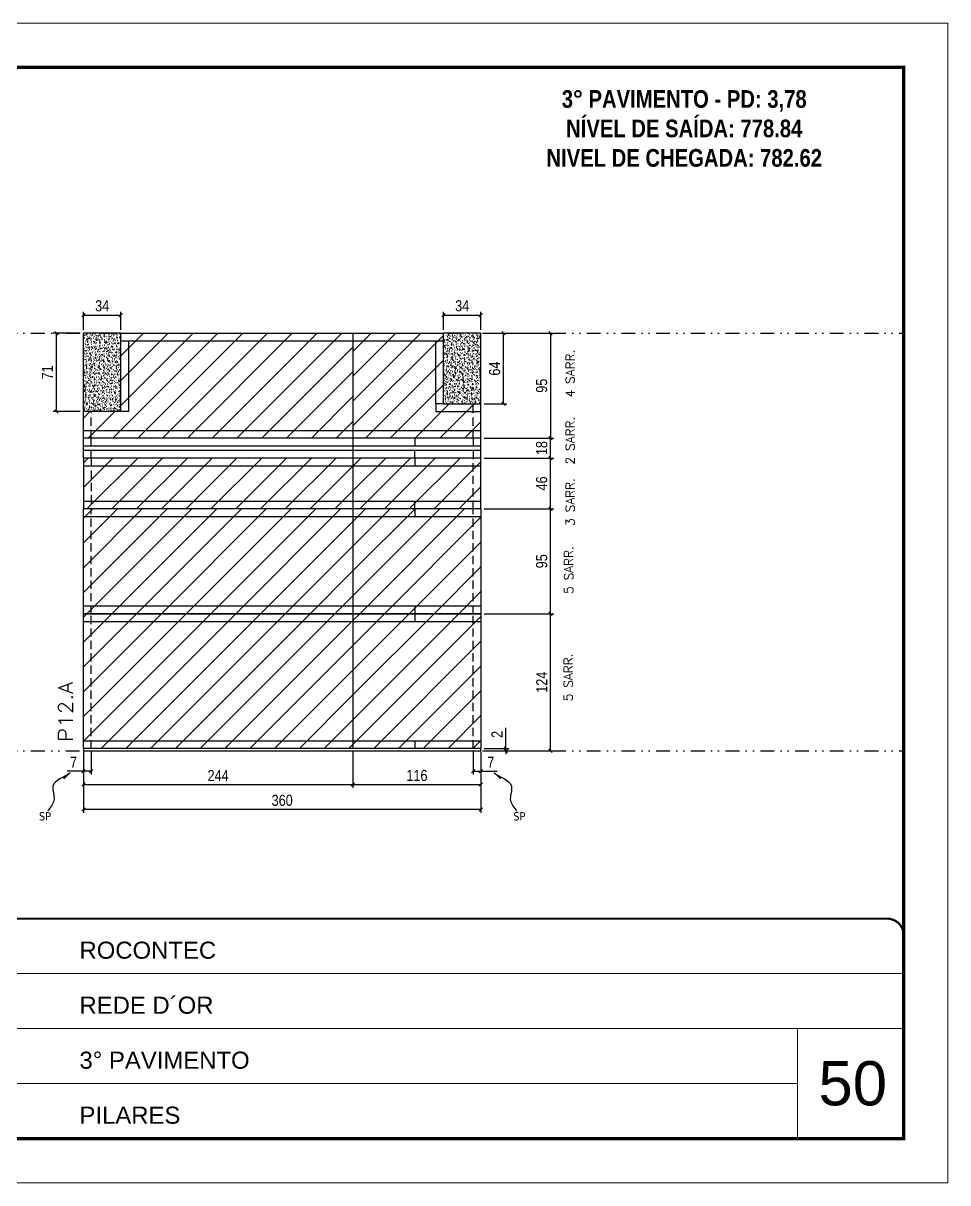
# Model space of a CAD drawing. Extents: x 2949 to 9203, y -16089 to 12527.
# Drawn here: x 5195 to 6033, y -2306 to -1256 of the extents above; entities that cross this region are included whole.
import ezdxf

# ---------------------------------------------------------------- set-up
doc = ezdxf.new("R2010")
doc.units = 0
for name, pattern in [('CONTINUO', [0]), ('DASHED', [0.75, 0.5, -0.25]), ('DIVIDE2', [0.625, 0.25, -0.125, 0, -0.125, 0, -0.125]), ('HIDDEN', [0.375, 0.25, -0.125])]:
    doc.linetypes.add(name, pattern=pattern)
for name, color, linetype, lineweight in [('CARIMBO', 255, 'Continuous', 9), ('Folhas', 255, 'Continuous', 9), ('Hachura', 251, 'Continuous', 9), ('SARRAFO DE PRESSAO', 251, 'DASHED', 9), ('Texto Seção', 7, 'Continuous', 15)]:
    doc.layers.add(name, color=color, linetype=linetype, lineweight=lineweight)
for name, color, linetype in [('COTA', 241, 'Continuous'), ('NOMENCLATURA', 7, 'Continuous'), ('Nível', 160, 'Continuous'), ('Painéis', 200, 'Continuous'), ('SARR_2.2x7', 40, 'Continuous'), ('Sarrafo de Pressão', 42, 'HIDDEN'), ('texto', 7, 'Continuous')]:
    doc.layers.add(name, color=color, linetype=linetype)
doc.styles.add('ARIAL', font='arial.ttf')
doc.styles.add('COTA TECNICA', font='techl___.ttf', dxfattribs={"height": 10})
doc.styles.add('COTA TECNICA-50', font='techl___.ttf', dxfattribs={"height": 10})
doc.styles.add('REGUA-120', font='ROMANS.shx', dxfattribs={"height": 15})
doc.styles.add('ROMANC', font='techb___.ttf', dxfattribs={"height": 2.5})
doc.styles.add('ROMANS', font='romans.shx')
doc.styles.get("Standard").update_dxf_attribs({"font": 'arial.ttf'})
doc.dimstyles.new('COTA PAINEL-50', dxfattribs={"dimtxt": 10, "dimasz": 3, "dimexe": 3, "dimexo": 3, "dimgap": 3, "dimtad": 1, "dimdec": 1, "dimzin": 12, "dimdsep": 46, "dimtxsty": 'COTA TECNICA-50', "dimblk1": 'OBLIQUE', "dimblk2": 'OBLIQUE', "dimsah": 1, "dimcen": 0.9, "dimclrd": 4, "dimclre": 4, "dimclrt": 240, "dimadec": 1, "dimazin": 3, "dimtfac": 1, "dimtdec": 1, "dimtmove": 0, "dimatfit": 3, "dimfxl": 1, "dimtolj": 1, "dimtzin": 12, "dimarcsym": 0})
doc.dimstyles.new('PAINEL', dxfattribs={"dimtxt": 10, "dimasz": 3, "dimexe": 3, "dimexo": 3, "dimgap": 3, "dimtad": 1, "dimdec": 1, "dimzin": 12, "dimdsep": 46, "dimtxsty": 'COTA TECNICA', "dimblk1": 'OBLIQUE', "dimblk2": 'OBLIQUE', "dimsah": 1, "dimcen": 0.9, "dimclrd": 4, "dimclre": 4, "dimclrt": 240, "dimadec": 1, "dimazin": 3, "dimtfac": 1, "dimtdec": 1, "dimtmove": 0, "dimatfit": 3, "dimfxl": 1, "dimtolj": 1, "dimtzin": 12, "dimarcsym": 0})
doc.dimstyles.get("Standard").update_dxf_attribs({"dimtxt": 0.18, "dimasz": 0.18, "dimexe": 0.18, "dimexo": 0.0625, "dimgap": 0.09, "dimtad": 0, "dimtih": 1, "dimtoh": 1, "dimdec": 4, "dimzin": 0, "dimdsep": 46, "dimtxsty": 'Standard', "dimcen": 0.09, "dimadec": 0, "dimazin": 0, "dimtfac": 1, "dimtdec": 4, "dimtofl": 0, "dimtmove": 0, "dimatfit": 3, "dimfxl": 1, "dimtolj": 1, "dimtzin": 0, "dimarcsym": 0})
pattern_1 = [(45, (-129241.967, -35347.797), (-11.2253202, 11.2253202), [])]
pattern_2 = [(50, (-127284.1423, -35315.7967), (5.46554007, -0.47817257), [0.5715, -6.2865]), (355, (-127284.1423, -35315.7967), (-1.05730264, 5.73170536), [0.4572, -5.02921753]), (100.4514447, (-127283.687, -35315.8366), (4.40823741, 5.25353256), [0.48570026, -5.34270734]), (46.1842, (-127284.142, -35314.273), (8.13237123, -1.26126984), [0.85725, -9.42975]), (96.6355576, (-127283.465, -35314.378), (7.122124, 7.42278374), [0.7285507, -8.01406824]), (351.184151, (-127284.142, -35314.273), (7.122124, 7.42278374), [0.685799, -7.54379196]), (21, (-127283.3803, -35314.6537), (4.54843174, -3.06795595), [0.5715, -6.2865]), (326, (-127283.3803, -35314.6537), (1.85406085, 5.52563898), [0.4572, -5.0292]), (71.451445, (-127283.0013, -35314.9094), (6.40249258, 2.45768307), [0.48570026, -5.34269813]), (37.5, (-127284.1423, -35315.7967), (0.092658098, 2.536651166), [0, -4.96824, 0, -5.1054, 0, -5.04825]), (7.5, (-127284.1423, -35315.7967), (2.004589875, 3.005417245), [0, -2.91084, 0, -4.85394, 0, -1.92405]), (327.5, (-127285.8416, -35315.7967), (4.067717855, -0.17186232), [0, -1.905, 0, -5.9436, 0, -7.8867]), (317.5, (-127286.6036, -35315.7967), (4.44387544, 0.76279473), [0, -2.4765, 0, -3.94716, 0, -5.6007])]
pattern_3 = [(45, (0, 3445.725), (-11.22532, 11.22532), [])]

# ---------------------------------------------------------------- blocks, each defined once
blk = doc.blocks.new('9999999999')
at = {"color": 30, "linetype": 'CONTINUO'}
for p, q in [((98564.6, 34379.6), (99584, 34379.6)), ((98564.6, 34329.8), (99488, 34329.8)), ((99584, 34329.8), (99488, 34329.8)), ((99488, 34329.8), (99488, 34230.2)), ((98564.6, 34280), (99488, 34280))]:
    blk.add_line(p, q, dxfattribs=at)
at = {"color": 30, "linetype": 'CONTINUO', "const_width": 2}
blk.add_lwpolyline([(99584, 34230.2), (99584, 34414.4, 0.414214), (99569, 34429.4), (98229, 34429.4, 0.414214), (98214, 34414.4), (98214, 34245.2, 0.414214), (98229, 34230.2), (99584, 34230.2)], format="xyb", dxfattribs=at)
at = {"layer": 'Folhas'}
blk.add_lwpolyline([(98139, 34190.2), (99624, 34190.2), (99624, 35240.2), (98139, 35240.2)], close=True, dxfattribs=at)
at = {"layer": 'Folhas', "color": 30, "const_width": 3}
blk.add_lwpolyline([(98214, 34230.2), (99584, 34230.2), (99584, 35200.2), (98214, 35200.2)], close=True, dxfattribs=at)
at = {"color": 7, "linetype": 'Continuous', "ltscale": 5, "style": 'ARIAL'}
for s, height, p in [('ROCONTEC', 15.48, (98837.7, 34393.1)), ('REDE D´OR', 15.48, (98837.7, 34343.3)), ('3° PAVIMENTO', 15.483, (98837.7, 34293.5)), ('PILARES', 15.48, (98837.7, 34243.7))]:
    blk.add_text(s, height=height, dxfattribs=at).set_placement(p)
blk = doc.blocks.new('_Oblique')
at = {"color": 0, "linetype": 'ByBlock', "lineweight": -2}
blk.add_line((-0.5, -0.5), (0.5, 0.5), dxfattribs=at)
blk = doc.blocks.new('*D1500')
at = {"layer": 'COTA', "color": 4, "lineweight": -2, "transparency": 16777216}
for p, q in [((5249.8, -1915.9), (5249.8, -1971.1)), ((5609.8, -1915.9), (5609.8, -1971.1)), ((5609.8, -1968.1), (5249.8, -1968.1))]:
    blk.add_line(p, q, dxfattribs=at)
at = {"layer": 'Defpoints', "color": 0, "transparency": 16777216}
for p in [(5249.8, -1912.9), (5609.8, -1912.9), (5249.8, -1968.1)]:
    blk.add_point(p, dxfattribs=at)
at = {"layer": 'COTA', "color": 4, "lineweight": -2, "transparency": 16777216, "xscale": 3, "yscale": 3, "zscale": 3, "rotation": 180}
blk.add_blockref('_Oblique', (5249.8, -1968.1), dxfattribs=at)
at = {"layer": 'COTA', "color": 4, "lineweight": -2, "transparency": 16777216, "xscale": 3, "yscale": 3, "zscale": 3}
blk.add_blockref('_Oblique', (5609.8, -1968.1), dxfattribs=at)
at = {"layer": 'COTA', "color": 240, "transparency": 16777216, "insert": (5429.8, -1959.9), "char_height": 10, "attachment_point": 5, "style": 'COTA TECNICA'}
blk.add_mtext('\\A1;360', dxfattribs=at)
blk = doc.blocks.new('*D1501')
at = {"layer": 'COTA', "color": 4, "lineweight": -2, "transparency": 16777216}
for p, q in [((5602.8, -1915.9), (5602.8, -1936.4)), ((5609.8, -1917.9), (5609.8, -1936.4)), ((5602.8, -1933.4), (5609.8, -1933.4)), ((5609.8, -1933.4), (5624.5, -1933.4))]:
    blk.add_line(p, q, dxfattribs=at)
at = {"layer": 'Defpoints', "color": 0, "transparency": 16777216}
for p in [(5602.8, -1912.9), (5609.8, -1914.9), (5609.8, -1933.4)]:
    blk.add_point(p, dxfattribs=at)
at = {"layer": 'COTA', "color": 4, "lineweight": -2, "transparency": 16777216, "xscale": 3, "yscale": 3, "zscale": 3, "rotation": 180}
blk.add_blockref('_Oblique', (5602.8, -1933.4), dxfattribs=at)
at = {"layer": 'COTA', "color": 4, "lineweight": -2, "transparency": 16777216, "xscale": 3, "yscale": 3, "zscale": 3}
blk.add_blockref('_Oblique', (5609.8, -1933.4), dxfattribs=at)
at = {"layer": 'COTA', "color": 240, "transparency": 16777216, "insert": (5618.7, -1925.3), "char_height": 10, "attachment_point": 5, "style": 'COTA TECNICA-50'}
blk.add_mtext('\\A1;7', dxfattribs=at)
blk = doc.blocks.new('*D1502')
at = {"layer": 'COTA', "color": 4, "lineweight": -2, "transparency": 16777216}
for p, q in [((5249.8, -1917.9), (5249.8, -1936.4)), ((5256.8, -1915.9), (5256.8, -1936.4)), ((5249.8, -1933.4), (5235.1, -1933.4)), ((5256.8, -1933.4), (5249.8, -1933.4))]:
    blk.add_line(p, q, dxfattribs=at)
at = {"layer": 'Defpoints', "color": 0, "transparency": 16777216}
for p in [(5249.8, -1914.9), (5256.8, -1912.9), (5249.8, -1933.4)]:
    blk.add_point(p, dxfattribs=at)
at = {"layer": 'COTA', "color": 4, "lineweight": -2, "transparency": 16777216, "xscale": 3, "yscale": 3, "zscale": 3, "rotation": 180}
blk.add_blockref('_Oblique', (5249.8, -1933.4), dxfattribs=at)
at = {"layer": 'COTA', "color": 4, "lineweight": -2, "transparency": 16777216, "xscale": 3, "yscale": 3, "zscale": 3}
blk.add_blockref('_Oblique', (5256.8, -1933.4), dxfattribs=at)
at = {"layer": 'COTA', "color": 240, "transparency": 16777216, "insert": (5240.9, -1925.3), "char_height": 10, "attachment_point": 5, "style": 'COTA TECNICA-50'}
blk.add_mtext('\\A1;7', dxfattribs=at)
blk = doc.blocks.new('*D1503')
at = {"layer": 'COTA', "color": 4, "lineweight": -2, "transparency": 16777216}
for p, q in [((5612.8, -1790.9), (5675.9, -1790.9)), ((5672.9, -1914.9), (5672.9, -1790.9)), ((5612.8, -1914.9), (5675.9, -1914.9))]:
    blk.add_line(p, q, dxfattribs=at)
at = {"layer": 'Defpoints', "color": 0, "transparency": 16777216}
for p in [(5609.8, -1790.9), (5672.9, -1790.9), (5609.8, -1914.9)]:
    blk.add_point(p, dxfattribs=at)
at = {"layer": 'COTA', "color": 4, "lineweight": -2, "transparency": 16777216, "xscale": 3, "yscale": 3, "zscale": 3}
for p, rotation in [((5672.9, -1790.9), 90), ((5672.9, -1914.9), 270)]:
    blk.add_blockref('_Oblique', p, dxfattribs=dict(at, rotation=rotation))
at = {"layer": 'COTA', "color": 240, "transparency": 16777216, "insert": (5664.8, -1852.9), "char_height": 10, "attachment_point": 5, "rotation": 90, "style": 'COTA TECNICA-50'}
blk.add_mtext('\\A1;124', dxfattribs=at)
blk = doc.blocks.new('*D1504')
at = {"layer": 'COTA', "color": 4, "lineweight": -2, "transparency": 16777216}
for p, q in [((5632.3, -1912.9), (5632.3, -1894.1)), ((5612.8, -1912.9), (5635.3, -1912.9)), ((5612.8, -1914.9), (5635.3, -1914.9)), ((5632.3, -1914.9), (5632.3, -1912.9)), ((5632.3, -1914.9), (5632.3, -1917.9))]:
    blk.add_line(p, q, dxfattribs=at)
at = {"layer": 'Defpoints', "color": 0, "transparency": 16777216}
for p in [(5609.8, -1912.9), (5609.8, -1914.9), (5632.3, -1914.9)]:
    blk.add_point(p, dxfattribs=at)
at = {"layer": 'COTA', "color": 4, "lineweight": -2, "transparency": 16777216, "xscale": 3, "yscale": 3, "zscale": 3}
for p, rotation in [((5632.3, -1912.9), 270), ((5632.3, -1914.9), 90)]:
    blk.add_blockref('_Oblique', p, dxfattribs=dict(at, rotation=rotation))
at = {"layer": 'COTA', "color": 240, "transparency": 16777216, "insert": (5624.3, -1900.1), "char_height": 10, "attachment_point": 5, "rotation": 90, "style": 'COTA TECNICA-50'}
blk.add_mtext('\\A1;2', dxfattribs=at)
blk = doc.blocks.new('*D1505')
at = {"layer": 'COTA', "color": 4, "linetype": 'ByBlock', "lineweight": -2, "transparency": 16777216}
for p, q in [((5612.8, -1695.9), (5675.9, -1695.9)), ((5672.9, -1790.9), (5672.9, -1695.9)), ((5612.8, -1790.9), (5675.9, -1790.9))]:
    blk.add_line(p, q, dxfattribs=at)
at = {"layer": 'Defpoints', "color": 0, "linetype": 'ByBlock', "transparency": 16777216}
for p in [(5609.8, -1695.9), (5672.9, -1695.9), (5609.8, -1790.9)]:
    blk.add_point(p, dxfattribs=at)
at = {"layer": 'COTA', "color": 4, "linetype": 'ByBlock', "lineweight": -2, "transparency": 16777216, "xscale": 3, "yscale": 3, "zscale": 3}
for p, rotation in [((5672.9, -1695.9), 90), ((5672.9, -1790.9), 270)]:
    blk.add_blockref('_Oblique', p, dxfattribs=dict(at, rotation=rotation))
at = {"layer": 'COTA', "color": 240, "linetype": 'ByBlock', "transparency": 16777216, "insert": (5664.8, -1743.4), "char_height": 10, "attachment_point": 5, "rotation": 90, "style": 'COTA TECNICA'}
blk.add_mtext('\\A1;95', dxfattribs=at)
blk = doc.blocks.new('*D1506')
at = {"layer": 'COTA', "color": 4, "linetype": 'ByBlock', "lineweight": -2, "transparency": 16777216}
for p, q in [((5612.8, -1536.9), (5675.9, -1536.9)), ((5672.9, -1536.9), (5672.9, -1631.9)), ((5612.8, -1631.9), (5675.9, -1631.9))]:
    blk.add_line(p, q, dxfattribs=at)
at = {"layer": 'Defpoints', "color": 0, "linetype": 'ByBlock', "transparency": 16777216}
for p in [(5609.8, -1536.9), (5609.8, -1631.9), (5672.9, -1631.9)]:
    blk.add_point(p, dxfattribs=at)
at = {"layer": 'COTA', "color": 4, "linetype": 'ByBlock', "lineweight": -2, "transparency": 16777216, "xscale": 3, "yscale": 3, "zscale": 3}
for p, rotation in [((5672.9, -1536.9), 90), ((5672.9, -1631.9), 270)]:
    blk.add_blockref('_Oblique', p, dxfattribs=dict(at, rotation=rotation))
at = {"layer": 'COTA', "color": 240, "linetype": 'ByBlock', "transparency": 16777216, "insert": (5664.8, -1584.4), "char_height": 10, "attachment_point": 5, "rotation": 90, "style": 'COTA TECNICA'}
blk.add_mtext('\\A1;95', dxfattribs=at)
blk = doc.blocks.new('*D1508')
at = {"layer": 'COTA', "color": 4, "linetype": 'ByBlock', "lineweight": -2, "transparency": 16777216}
for p, q in [((5246.8, -1536.9), (5222.3, -1536.9)), ((5225.3, -1607.9), (5225.3, -1536.9)), ((5246.8, -1607.9), (5222.3, -1607.9))]:
    blk.add_line(p, q, dxfattribs=at)
at = {"layer": 'Defpoints', "color": 0, "linetype": 'ByBlock', "transparency": 16777216}
for p in [(5225.3, -1536.9), (5249.8, -1536.9), (5249.8, -1607.9)]:
    blk.add_point(p, dxfattribs=at)
at = {"layer": 'COTA', "color": 4, "linetype": 'ByBlock', "lineweight": -2, "transparency": 16777216, "xscale": 3, "yscale": 3, "zscale": 3}
for p, rotation in [((5225.3, -1536.9), 90), ((5225.3, -1607.9), 270)]:
    blk.add_blockref('_Oblique', p, dxfattribs=dict(at, rotation=rotation))
at = {"layer": 'COTA', "color": 240, "linetype": 'ByBlock', "transparency": 16777216, "insert": (5217.2, -1572.4), "char_height": 10, "attachment_point": 5, "rotation": 90, "style": 'COTA TECNICA'}
blk.add_mtext('\\A1;71', dxfattribs=at)
blk = doc.blocks.new('*D1507')
at = {"layer": 'COTA', "color": 4, "linetype": 'ByBlock', "lineweight": -2, "transparency": 16777216}
for p, q in [((5612.8, -1536.9), (5633.3, -1536.9)), ((5630.3, -1600.9), (5630.3, -1536.9)), ((5612.8, -1600.9), (5633.3, -1600.9))]:
    blk.add_line(p, q, dxfattribs=at)
at = {"layer": 'Defpoints', "color": 0, "linetype": 'ByBlock', "transparency": 16777216}
for p in [(5609.8, -1536.9), (5630.3, -1536.9), (5609.8, -1600.9)]:
    blk.add_point(p, dxfattribs=at)
at = {"layer": 'COTA', "color": 4, "linetype": 'ByBlock', "lineweight": -2, "transparency": 16777216, "xscale": 3, "yscale": 3, "zscale": 3}
for p, rotation in [((5630.3, -1536.9), 90), ((5630.3, -1600.9), 270)]:
    blk.add_blockref('_Oblique', p, dxfattribs=dict(at, rotation=rotation))
at = {"layer": 'COTA', "color": 240, "linetype": 'ByBlock', "transparency": 16777216, "insert": (5622.2, -1568.9), "char_height": 10, "attachment_point": 5, "rotation": 90, "style": 'COTA TECNICA'}
blk.add_mtext('\\A1;64', dxfattribs=at)
blk = doc.blocks.new('*D1498')
at = {"layer": 'COTA', "color": 4, "linetype": 'ByBlock', "lineweight": -2, "transparency": 16777216}
for p, q in [((5249.8, -1915.9), (5249.8, -1948.5)), ((5493.8, -1915.9), (5493.8, -1948.5)), ((5249.8, -1945.5), (5493.8, -1945.5))]:
    blk.add_line(p, q, dxfattribs=at)
at = {"layer": 'Defpoints', "color": 0, "linetype": 'ByBlock', "transparency": 16777216}
for p in [(5249.8, -1912.9), (5493.8, -1912.9), (5493.8, -1945.5)]:
    blk.add_point(p, dxfattribs=at)
at = {"layer": 'COTA', "color": 4, "linetype": 'ByBlock', "lineweight": -2, "transparency": 16777216, "xscale": 3, "yscale": 3, "zscale": 3, "rotation": 180}
blk.add_blockref('_Oblique', (5249.8, -1945.5), dxfattribs=at)
at = {"layer": 'COTA', "color": 4, "linetype": 'ByBlock', "lineweight": -2, "transparency": 16777216, "xscale": 3, "yscale": 3, "zscale": 3}
blk.add_blockref('_Oblique', (5493.8, -1945.5), dxfattribs=at)
at = {"layer": 'COTA', "color": 240, "linetype": 'ByBlock', "transparency": 16777216, "insert": (5371.8, -1937.4), "char_height": 10, "attachment_point": 5, "style": 'COTA TECNICA'}
blk.add_mtext('\\A1;244', dxfattribs=at)
blk = doc.blocks.new('*D1499')
at = {"layer": 'COTA', "color": 4, "linetype": 'ByBlock', "lineweight": -2, "transparency": 16777216}
for p, q in [((5493.8, -1915.9), (5493.8, -1948.5)), ((5609.8, -1917.9), (5609.8, -1948.5)), ((5493.8, -1945.5), (5609.8, -1945.5))]:
    blk.add_line(p, q, dxfattribs=at)
at = {"layer": 'Defpoints', "color": 0, "linetype": 'ByBlock', "transparency": 16777216}
for p in [(5493.8, -1912.9), (5609.8, -1914.9), (5609.8, -1945.5)]:
    blk.add_point(p, dxfattribs=at)
at = {"layer": 'COTA', "color": 4, "linetype": 'ByBlock', "lineweight": -2, "transparency": 16777216, "xscale": 3, "yscale": 3, "zscale": 3, "rotation": 180}
blk.add_blockref('_Oblique', (5493.8, -1945.5), dxfattribs=at)
at = {"layer": 'COTA', "color": 4, "linetype": 'ByBlock', "lineweight": -2, "transparency": 16777216, "xscale": 3, "yscale": 3, "zscale": 3}
blk.add_blockref('_Oblique', (5609.8, -1945.5), dxfattribs=at)
at = {"layer": 'COTA', "color": 240, "linetype": 'ByBlock', "transparency": 16777216, "insert": (5551.8, -1937.4), "char_height": 10, "attachment_point": 5, "style": 'COTA TECNICA'}
blk.add_mtext('\\A1;116', dxfattribs=at)
blk = doc.blocks.new('*D1509')
at = {"layer": 'COTA', "color": 4, "lineweight": -2, "transparency": 16777216}
for p, q in [((5612.8, -1649.9), (5675.9, -1649.9)), ((5672.9, -1695.9), (5672.9, -1649.9)), ((5612.8, -1695.9), (5675.9, -1695.9))]:
    blk.add_line(p, q, dxfattribs=at)
at = {"layer": 'Defpoints', "color": 0, "transparency": 16777216}
for p in [(5609.8, -1649.9), (5672.9, -1649.9), (5609.8, -1695.9)]:
    blk.add_point(p, dxfattribs=at)
at = {"layer": 'COTA', "color": 4, "lineweight": -2, "transparency": 16777216, "xscale": 3, "yscale": 3, "zscale": 3}
for p, rotation in [((5672.9, -1649.9), 90), ((5672.9, -1695.9), 270)]:
    blk.add_blockref('_Oblique', p, dxfattribs=dict(at, rotation=rotation))
at = {"layer": 'COTA', "color": 240, "transparency": 16777216, "insert": (5664.8, -1672.9), "char_height": 10, "attachment_point": 5, "rotation": 90, "style": 'COTA TECNICA'}
blk.add_mtext('\\A1;46', dxfattribs=at)
blk = doc.blocks.new('*D1534')
at = {"layer": 'COTA', "color": 4, "lineweight": -2, "transparency": 16777216}
for p, q in [((5249.8, -1533.9), (5249.8, -1517.4)), ((5249.8, -1520.4), (5283.8, -1520.4)), ((5283.8, -1533.9), (5283.8, -1517.4))]:
    blk.add_line(p, q, dxfattribs=at)
at = {"layer": 'Defpoints', "color": 0, "transparency": 16777216}
for p in [(5283.8, -1520.4), (5249.8, -1536.9), (5283.8, -1536.9)]:
    blk.add_point(p, dxfattribs=at)
at = {"layer": 'COTA', "color": 4, "lineweight": -2, "transparency": 16777216, "xscale": 3, "yscale": 3, "zscale": 3, "rotation": 180}
blk.add_blockref('_Oblique', (5249.8, -1520.4), dxfattribs=at)
at = {"layer": 'COTA', "color": 4, "lineweight": -2, "transparency": 16777216, "xscale": 3, "yscale": 3, "zscale": 3}
blk.add_blockref('_Oblique', (5283.8, -1520.4), dxfattribs=at)
at = {"layer": 'COTA', "color": 240, "transparency": 16777216, "insert": (5266.8, -1512.1), "char_height": 10, "attachment_point": 5, "style": 'COTA TECNICA-50'}
blk.add_mtext('\\A1;34', dxfattribs=at)
blk = doc.blocks.new('*D1535')
at = {"layer": 'COTA', "color": 4, "lineweight": -2, "transparency": 16777216}
for p, q in [((5575.8, -1533.9), (5575.8, -1517.4)), ((5575.8, -1520.4), (5609.8, -1520.4)), ((5609.8, -1533.9), (5609.8, -1517.4))]:
    blk.add_line(p, q, dxfattribs=at)
at = {"layer": 'Defpoints', "color": 0, "transparency": 16777216}
for p in [(5609.8, -1520.4), (5575.8, -1536.9), (5609.8, -1536.9)]:
    blk.add_point(p, dxfattribs=at)
at = {"layer": 'COTA', "color": 4, "lineweight": -2, "transparency": 16777216, "xscale": 3, "yscale": 3, "zscale": 3, "rotation": 180}
blk.add_blockref('_Oblique', (5575.8, -1520.4), dxfattribs=at)
at = {"layer": 'COTA', "color": 4, "lineweight": -2, "transparency": 16777216, "xscale": 3, "yscale": 3, "zscale": 3}
blk.add_blockref('_Oblique', (5609.8, -1520.4), dxfattribs=at)
at = {"layer": 'COTA', "color": 240, "transparency": 16777216, "insert": (5592.8, -1512.1), "char_height": 10, "attachment_point": 5, "style": 'COTA TECNICA-50'}
blk.add_mtext('\\A1;34', dxfattribs=at)
blk = doc.blocks.new('*D2819')
at = {"layer": 'COTA', "color": 4, "lineweight": -2, "transparency": 16777216}
for p, q in [((5612.8, -1631.9), (5675.9, -1631.9)), ((5672.9, -1649.9), (5672.9, -1631.9)), ((5612.8, -1649.9), (5675.9, -1649.9))]:
    blk.add_line(p, q, dxfattribs=at)
at = {"layer": 'Defpoints', "color": 0, "transparency": 16777216}
for p in [(5609.8, -1631.9), (5672.9, -1631.9), (5609.8, -1649.9)]:
    blk.add_point(p, dxfattribs=at)
at = {"layer": 'COTA', "color": 4, "lineweight": -2, "transparency": 16777216, "xscale": 3, "yscale": 3, "zscale": 3}
for p, rotation in [((5672.9, -1631.9), 90), ((5672.9, -1649.9), 270)]:
    blk.add_blockref('_Oblique', p, dxfattribs=dict(at, rotation=rotation))
at = {"layer": 'COTA', "color": 240, "transparency": 16777216, "insert": (5664.8, -1640.9), "char_height": 10, "attachment_point": 5, "rotation": 90, "style": 'COTA TECNICA-50'}
blk.add_mtext('\\A1;18', dxfattribs=at)

msp = doc.modelspace()

# ---------------------------------------------------------------- hatches: boundary and pattern name
at = {"layer": 'COTA', "linetype": 'ByBlock'}
h = msp.add_hatch(dxfattribs=at)
h.set_pattern_fill('AR-CONC', color=256, scale=0.03)
h.set_pattern_definition(pattern_2)
h.paths.add_polyline_path([(5249.79, -1607.88), (5283.79, -1607.88), (5283.79, -1536.88), (5249.79, -1536.88)])
h = msp.add_hatch(dxfattribs=at)
h.set_pattern_fill('AR-CONC', color=256, scale=0.03)
h.set_pattern_definition(pattern_2)
h.paths.add_polyline_path([(5609.79, -1536.88), (5575.79, -1536.88), (5575.79, -1600.88), (5609.79, -1600.88)])
at = {"layer": 'Hachura', "linetype": 'ByBlock'}
h = msp.add_hatch(dxfattribs=at)
h.set_pattern_fill('ANSI31', color=256, scale=5)
h.set_pattern_definition([(45, (0, 3463.725), (-11.22532, 11.22532), [])])
h.paths.add_polyline_path([(5493.79, -1631.88), (5493.79, -1536.88), (5283.79, -1536.88), (5283.79, -1607.88), (5249.79, -1607.88), (5249.79, -1631.88)])
h = msp.add_hatch(dxfattribs=at)
h.set_pattern_fill('ANSI31', color=256, scale=5)
h.set_pattern_definition([(45, (-129241.967, -35283.797), (-11.2253202, 11.2253202), [])])
h.paths.add_polyline_path([(5575.79, -1536.88), (5493.79, -1536.88), (5493.79, -1631.88), (5609.79, -1631.88), (5609.79, -1600.88), (5575.79, -1600.88)])
at = {"layer": 'Hachura'}
h = msp.add_hatch(dxfattribs=at)
h.set_pattern_fill('ANSI31', color=256, scale=5)
h.set_pattern_definition(pattern_3)
h.paths.add_polyline_path([(5493.79, -1695.88), (5493.79, -1649.88), (5249.79, -1649.88), (5249.79, -1695.88)])
h = msp.add_hatch(dxfattribs=at)
h.set_pattern_fill('ANSI31', color=256, scale=5)
h.set_pattern_definition(pattern_3)
h.paths.add_polyline_path([(5493.79, -1649.88), (5493.79, -1695.88), (5609.79, -1695.88), (5609.79, -1649.88)])
at = {"layer": 'Hachura', "linetype": 'ByBlock'}
h = msp.add_hatch(dxfattribs=at)
h.set_pattern_fill('ANSI31', color=256, scale=5)
h.set_pattern_definition(pattern_1)
h.paths.add_polyline_path([(5493.79, -1695.88), (5249.79, -1695.88), (5249.79, -1790.88), (5493.79, -1790.88)])
h = msp.add_hatch(dxfattribs=at)
h.set_pattern_fill('ANSI31', color=256, scale=5)
h.set_pattern_definition(pattern_1)
h.paths.add_polyline_path([(5609.79, -1695.88), (5493.79, -1695.88), (5493.79, -1790.88), (5609.79, -1790.88)])
h = msp.add_hatch(dxfattribs=at)
h.set_pattern_fill('ANSI31', color=256, scale=5)
h.set_pattern_definition(pattern_1)
h.paths.add_polyline_path([(5249.79, -1790.88), (5249.79, -1912.88), (5493.79, -1912.88), (5493.79, -1790.88)])
h = msp.add_hatch(dxfattribs=at)
h.set_pattern_fill('ANSI31', color=256, scale=5)
h.set_pattern_definition(pattern_1)
h.paths.add_polyline_path([(5493.79, -1912.88), (5609.79, -1912.88), (5609.79, -1790.88), (5493.79, -1790.88)])

# ---------------------------------------------------------------- linework, layer by layer
at = {"layer": 'COTA', "linetype": 'ByBlock'}
for p, q in [((5249.79, -1607.88), (5249.79, -1536.88)), ((5283.79, -1536.88), (5249.79, -1536.88)), ((5609.79, -1536.88), (5575.79, -1536.88)), ((5609.79, -1600.88), (5609.79, -1536.88))]:
    msp.add_line(p, q, dxfattribs=at)
at = {"layer": 'Nível', "color": 4, "linetype": 'DIVIDE2', "ltscale": 50}
for p, q in [((4982.19, -1536.88), (5992.53, -1536.88)), ((4982.19, -1914.88), (5992.53, -1914.88))]:
    msp.add_line(p, q, dxfattribs=at)
at = {"layer": 'Painéis'}
for p, q in [((5283.79, -1536.88), (5575.79, -1536.88)), ((5283.79, -1607.88), (5283.79, -1536.88)), ((5493.79, -1536.88), (5493.79, -1912.88)), ((5575.79, -1600.88), (5575.79, -1536.88)), ((5575.79, -1600.88), (5609.79, -1600.88)), ((5609.79, -1631.88), (5609.79, -1600.88)), ((5283.79, -1607.88), (5249.79, -1607.88)), ((5249.79, -1631.88), (5249.79, -1607.88)), ((5609.79, -1631.88), (5249.79, -1631.88)), ((5249.79, -1649.88), (5249.79, -1631.88)), ((5609.79, -1649.88), (5609.79, -1631.88)), ((5249.79, -1649.88), (5249.79, -1695.88)), ((5609.79, -1649.88), (5249.79, -1649.88)), ((5609.79, -1695.88), (5609.79, -1649.88)), ((5249.79, -1912.88), (5249.79, -1695.88)), ((5609.79, -1695.88), (5249.79, -1695.88)), ((5609.79, -1695.88), (5609.79, -1912.88)), ((5249.79, -1790.88), (5609.79, -1790.88)), ((5609.79, -1790.88), (5249.79, -1790.88)), ((5609.79, -1912.88), (5249.79, -1912.88))]:
    msp.add_line(p, q, dxfattribs=at)
msp.add_lwpolyline([(5609.79, -1912.88), (5249.79, -1912.88), (5249.79, -1914.88), (5609.79, -1914.88)], close=True, dxfattribs=at)
at = {"layer": 'SARR_2.2x7'}
for p, q in [((5283.79, -1543.88), (5575.79, -1543.88)), ((5290.79, -1607.88), (5290.79, -1543.88)), ((5568.79, -1600.88), (5568.79, -1543.88)), ((5575.79, -1600.88), (5568.79, -1600.88)), ((5568.79, -1600.88), (5568.79, -1607.88)), ((5290.79, -1607.88), (5283.79, -1607.88)), ((5568.79, -1607.88), (5609.79, -1607.88)), ((5249.79, -1624.88), (5493.79, -1624.88)), ((5493.79, -1624.88), (5609.79, -1624.88)), ((5549.79, -1631.88), (5549.79, -1638.88)), ((5249.79, -1638.88), (5549.79, -1638.88)), ((5249.79, -1642.88), (5549.79, -1642.88)), ((5549.79, -1638.88), (5609.79, -1638.88)), ((5549.79, -1642.88), (5609.79, -1642.88)), ((5549.79, -1649.88), (5549.79, -1642.88)), ((5249.79, -1656.88), (5549.79, -1656.88)), ((5549.79, -1649.88), (5549.79, -1656.88)), ((5549.79, -1656.88), (5609.79, -1656.88)), ((5249.79, -1688.88), (5549.79, -1688.88)), ((5549.79, -1688.88), (5609.79, -1688.88)), ((5549.79, -1695.88), (5549.79, -1688.88)), ((5549.79, -1695.88), (5549.79, -1702.88)), ((5249.79, -1702.88), (5549.79, -1702.88)), ((5549.79, -1702.88), (5609.79, -1702.88)), ((5249.79, -1783.88), (5549.79, -1783.88)), ((5549.79, -1783.88), (5609.79, -1783.88)), ((5549.79, -1783.88), (5549.79, -1790.88)), ((5549.79, -1790.88), (5549.79, -1797.88)), ((5249.79, -1797.88), (5549.79, -1797.88)), ((5549.79, -1797.88), (5609.79, -1797.88)), ((5249.79, -1905.88), (5549.79, -1905.88)), ((5549.79, -1905.88), (5609.79, -1905.88)), ((5549.79, -1905.88), (5549.79, -1912.88))]:
    msp.add_line(p, q, dxfattribs=at)
at = {"layer": 'Sarrafo de Pressão', "ltscale": 30}
for p, q in [((5602.79, -1631.88), (5602.79, -1600.88)), ((5256.79, -1631.88), (5256.79, -1607.88)), ((5256.79, -1649.88), (5256.79, -1631.88)), ((5602.79, -1631.88), (5602.79, -1649.88)), ((5256.79, -1649.88), (5256.79, -1695.88)), ((5602.79, -1695.88), (5602.79, -1649.88)), ((5256.79, -1790.88), (5256.79, -1695.88)), ((5602.79, -1790.88), (5602.79, -1695.88)), ((5256.79, -1912.88), (5256.79, -1790.88)), ((5602.79, -1912.88), (5602.79, -1790.88))]:
    msp.add_line(p, q, dxfattribs=at)

# ---------------------------------------------------------------- block references
at = {"layer": 'SARRAFO DE PRESSAO', "color": 6, "linetype": 'ByBlock'}
msp.add_blockref('9999999999', (-93591.44, -36496.37), dxfattribs=at)

# ---------------------------------------------------------------- texts
at = {"layer": 'CARIMBO', "style": 'ARIAL'}
msp.add_text('50', height=40, dxfattribs=at).set_placement((5915.39, -2236.02))
at = {"layer": 'NOMENCLATURA', "color": 2, "insert": (5793.86, -1290.11), "char_height": 16, "attachment_point": 2, "style": 'ROMANC'}
msp.add_mtext_dynamic_manual_height_columns('\\P3° PAVIMENTO - PD: 3,78\\PNÍVEL DE SAÍDA: 778.84\\PNIVEL DE CHEGADA: 782.62', width=300.2766, gutter_width=1, heights=[0], dxfattribs=at)
at = {"layer": 'texto', "color": 0, "char_height": 7.5, "attachment_point": 5}
for insert in [(5215.01, -1974.37), (5644.57, -1974.37)]:
    msp.add_mtext('{\\fTahoma|b0|i0|c0|p34;\\C4;SP}', dxfattribs=dict(at, insert=insert))
at = {"layer": 'Texto Seção', "linetype": 'Continuous', "style": 'ROMANS'}
for s, p in [('4 SARR.', (5694.52, -1595.06)), ('2 SARR.', (5694.52, -1655.74)), ('3 SARR.', (5694.52, -1711.35)), ('5 SARR.', (5693.22, -1772.98)), ('5 SARR.', (5692.8, -1870.17))]:
    msp.add_text(s, height=8, rotation=90, dxfattribs=at).set_placement(p)
at = {"layer": 'Texto Seção', "style": 'REGUA-120', "width": 1.1}
msp.add_text('P12.A', height=13, rotation=90, dxfattribs=at).set_placement((5240.21, -1906.99))

# ---------------------------------------------------------------- dimensions: what is measured, and where the dimension line sits
at = {"layer": 'COTA'}
for base, p1, p2, picture, middle in [((5283.79, -1520.35), (5249.79, -1536.88), (5283.79, -1536.88), '*D1534', (5266.79, -1512.13)), ((5609.79, -1520.35), (5575.79, -1536.88), (5609.79, -1536.88), '*D1535', (5592.79, -1512.13)), ((5609.79, -1933.39), (5602.79, -1912.88), (5609.79, -1914.88), '*D1501', (5618.66, -1925.32))]:
    dim = msp.add_linear_dim(base=base, p1=p1, p2=p2, dimstyle='COTA PAINEL-50', dxfattribs=at)
    dim.commit()
    dim.dimension.update_dxf_attribs({"geometry": picture, "text_midpoint": middle})
at = {"layer": 'COTA', "linetype": 'ByBlock'}
for base, p1, p2, picture, middle in [((5225.32, -1536.88), (5249.79, -1607.88), (5249.79, -1536.88), '*D1508', (5217.24, -1572.38)), ((5672.91, -1695.88), (5609.79, -1790.88), (5609.79, -1695.88), '*D1505', (5664.77, -1743.38))]:
    dim = msp.add_linear_dim(base=base, p1=p1, p2=p2, angle=90, dimstyle='PAINEL', override={"dimtmove": 1}, dxfattribs=at)
    dim.commit()
    dim.dimension.update_dxf_attribs({"geometry": picture, "text_midpoint": middle})
for base, p1, p2, picture, middle in [((5672.91, -1631.88), (5609.79, -1536.88), (5609.79, -1631.88), '*D1506', (5664.77, -1584.38)), ((5630.28, -1536.88), (5609.79, -1600.88), (5609.79, -1536.88), '*D1507', (5622.18, -1568.88))]:
    dim = msp.add_linear_dim(base=base, p1=p1, p2=p2, angle=90, dimstyle='PAINEL', dxfattribs=at)
    dim.commit()
    dim.dimension.update_dxf_attribs({"geometry": picture, "text_midpoint": middle})
at = {"layer": 'COTA'}
for base, p1, p2, angle, dimstyle, picture, middle in [((5672.91, -1631.88), (5609.79, -1649.88), (5609.79, -1631.88), 90, 'COTA PAINEL-50', '*D2819', (5664.82, -1640.88)), ((5672.91, -1649.88), (5609.79, -1695.88), (5609.79, -1649.88), 90, 'PAINEL', '*D1509', (5664.81, -1672.88)), ((5672.91, -1790.88), (5609.79, -1914.88), (5609.79, -1790.88), 90, 'COTA PAINEL-50', '*D1503', (5664.84, -1852.88)), ((5249.79, -1933.39), (5256.79, -1912.88), (5249.79, -1914.88), 180, 'COTA PAINEL-50', '*D1502', (5240.93, -1925.32))]:
    dim = msp.add_linear_dim(base=base, p1=p1, p2=p2, angle=angle, dimstyle=dimstyle, dxfattribs=at)
    dim.commit()
    dim.dimension.update_dxf_attribs({"geometry": picture, "text_midpoint": middle})
dim = msp.add_linear_dim(base=(5632.32, -1914.88), p1=(5609.79, -1912.88), p2=(5609.79, -1914.88), angle=90, dimstyle='COTA PAINEL-50', dxfattribs=at)
dim.commit()
dim.dimension.update_dxf_attribs({"geometry": '*D1504', "text_midpoint": (5632.32, -1900.14), "dimtype": 160})
dim = msp.add_linear_dim(base=(5249.79, -1968.07), p1=(5609.79, -1912.88), p2=(5249.79, -1912.88), angle=180, dimstyle='PAINEL', override={"dimarcsym": 2}, dxfattribs=at)
dim.commit()
dim.dimension.update_dxf_attribs({"geometry": '*D1500', "text_midpoint": (5429.79, -1959.85)})
at = {"layer": 'COTA', "linetype": 'ByBlock'}
dim = msp.add_linear_dim(base=(5493.79, -1945.48), p1=(5249.79, -1912.88), p2=(5493.79, -1912.88), dimstyle='PAINEL', dxfattribs=at)
dim.commit()
dim.dimension.update_dxf_attribs({"geometry": '*D1498', "text_midpoint": (5371.79, -1937.41)})
dim = msp.add_linear_dim(base=(5609.79, -1945.48), p1=(5493.79, -1912.88), p2=(5609.79, -1914.88), dimstyle='PAINEL', override={"dimtmove": 1}, dxfattribs=at)
dim.commit()
dim.dimension.update_dxf_attribs({"geometry": '*D1499', "text_midpoint": (5551.79, -1937.38)})

# ---------------------------------------------------------------- leaders
at = {"layer": 'COTA', "path_type": 1}
for points in [[(5237.96, -1935.06), (5222.18, -1946.9), (5223.1, -1959.91), (5217.55, -1969.69)], [(5621.62, -1935.06), (5637.41, -1946.9), (5636.48, -1959.91), (5642.03, -1969.69)]]:
    msp.add_leader(points, dimstyle='Standard', override={"dimasz": 8}, dxfattribs=at)

doc.saveas('drawing.dxf')
